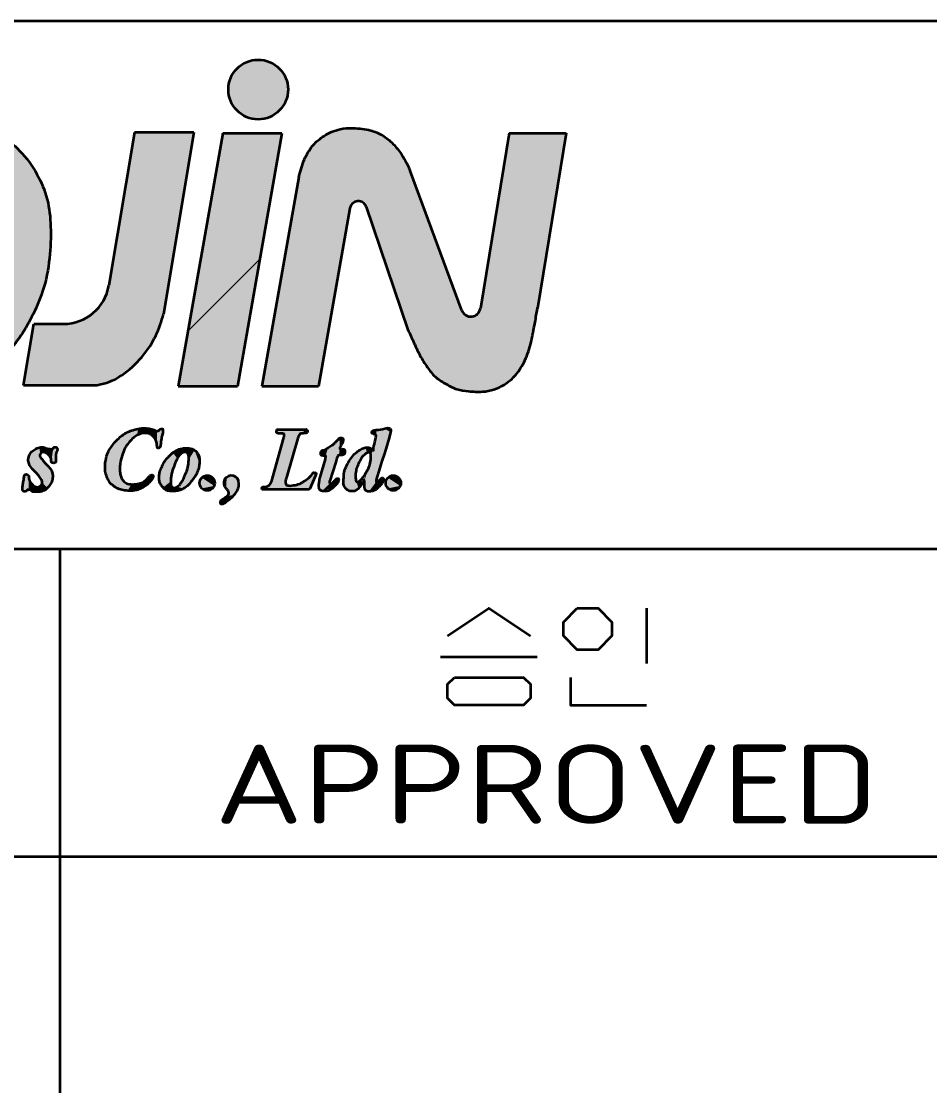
# Model space of a CAD drawing. Extents: x 23 to 587, y 4 to 413.
# Drawn here: x 484.87 to 505.55, y 26.02 to 50.24 of the extents above; entities that cross this region are included whole.
import ezdxf
from ezdxf.enums import TextEntityAlignment as Align

# ---------------------------------------------------------------- set-up
doc = ezdxf.new("R2010")
doc.units = 0
doc.linetypes.add('DASHED', pattern=[15, 12, -3])
doc.layers.get('0').update_dxf_attribs({"lineweight": 13})
doc.layers.add('5', color=7, linetype='Continuous', lineweight=13)
doc.layers.add('6', color=7, linetype='Continuous', lineweight=13)
doc.styles.get("Standard").update_dxf_attribs({"font": 'isocp.shx'})

# ---------------------------------------------------------------- blocks, each defined once
blk = doc.blocks.new('BLOCK625')
at = {"layer": '5', "color": 7, "lineweight": 13}
blk.add_text('APPROVED', height=1.8, dxfattribs=at).set_placement((489.268, 31.985), (504.383, 31.985), align=Align.FIT)
blk = doc.blocks.new('BLOCK629')
at = {"color": 7, "lineweight": 5}
for points in [[(482.688, 47.681), (483.043, 46.335), (483.199, 47.817), (483.228, 46.363)], [(483.199, 47.817), (483.228, 46.363), (483.641, 47.818)], [(483.228, 46.363), (483.593, 46.342), (483.641, 47.818), (483.956, 46.144)], [(483.641, 47.818), (483.956, 46.144), (484.066, 47.751), (484.199, 45.82)], [(484.066, 47.751), (484.199, 45.82), (484.356, 47.648)], [(482.09, 47.332), (482.229, 45.74), (482.377, 47.53), (482.428, 45.977)], [(482.377, 47.53), (482.428, 45.977), (482.688, 47.681)], [(482.428, 45.977), (482.673, 46.16), (482.688, 47.681), (483.043, 46.335)], [(484.199, 45.82), (484.341, 45.344), (484.356, 47.648), (484.46, 42.602)], [(484.356, 47.648), (484.46, 42.602), (484.619, 47.487), (484.825, 43.032)], [(484.619, 47.487), (484.825, 43.032), (484.836, 47.294), (485.106, 43.504)], [(481.501, 46.747), (481.512, 42.181), (482.09, 47.332)], [(481.512, 42.181), (481.871, 44.773), (482.09, 47.332)], [(481.871, 44.773), (481.988, 45.295), (482.09, 47.332), (482.229, 45.74)], [(484.836, 47.294), (485.106, 43.504), (485.231, 46.761), (485.36, 44.098)], [(481.167, 46.28), (481.186, 42.488), (481.501, 46.747), (481.512, 42.181)], [(485.231, 46.761), (485.36, 44.098), (485.464, 46.186), (485.516, 44.847)], [(480.879, 45.683), (480.98, 42.793), (481.167, 46.28), (481.186, 42.488)], [(485.464, 46.186), (485.516, 44.847), (485.542, 45.566)], [(480.744, 45.218), (480.83, 43.133), (480.879, 45.683), (480.98, 42.793)], [(484.341, 45.344), (484.32, 44.822), (484.46, 42.602), (484.197, 44.306)], [(480.663, 44.739), (480.667, 43.833), (480.744, 45.218), (480.83, 43.133)], [(480.667, 43.833), (480.663, 44.739), (480.634, 44.286)], [(481.82, 41.976), (481.861, 44.302), (481.512, 42.181), (481.871, 44.773)], [(482.373, 41.825), (481.902, 44.07), (481.82, 41.976), (481.861, 44.302)], [(482.295, 43.434), (482.05, 43.722), (482.373, 41.825), (481.902, 44.07)], [(484.46, 42.602), (484.197, 44.306), (484.129, 42.313), (483.988, 43.915)], [(484.129, 42.313), (483.988, 43.915), (483.761, 42.072), (483.695, 43.571)], [(482.295, 43.434), (482.373, 41.825), (482.551, 43.277), (482.643, 41.807)], [(483.761, 42.072), (483.695, 43.571), (483.43, 41.914), (483.391, 43.327)], [(482.551, 43.277), (482.643, 41.807), (482.841, 43.202), (483.064, 41.823)], [(482.841, 43.202), (483.064, 41.823), (483.217, 43.246), (483.43, 41.914)], [(483.43, 41.914), (483.391, 43.327), (483.217, 43.246)]]:
    blk.add_solid(points, dxfattribs=at)
blk = doc.blocks.new('BLOCK630')
at = {"color": 7, "lineweight": 5}
blk.add_solid([(490.807, 47.689), (489.462, 47.689), (489.791, 41.94), (488.446, 41.94)], dxfattribs=at)
blk = doc.blocks.new('BLOCK631')
at = {"color": 7, "lineweight": 5}
blk.add_solid([(490.807, 47.689), (489.462, 47.689), (489.791, 41.94), (488.446, 41.94)], dxfattribs=at)
blk = doc.blocks.new('BLOCK632')
at = {"color": 7, "lineweight": 13, "ltscale": 0.057759}
blk.add_line((488.667, 43.19), (490.3, 44.823), dxfattribs=at)
at = {"color": 7, "linetype": 'DASHED', "lineweight": 13, "ltscale": 0.057759}
blk.add_line((488.667, 43.19), (490.3, 44.823), dxfattribs=at)
blk = doc.blocks.new('BLOCK633')
at = {"color": 7, "lineweight": 5}
for points in [[(491.636, 41.94), (491.7, 47.586), (492.351, 45.988), (491.936, 47.719)], [(492.423, 47.806), (492.36, 46.019), (491.936, 47.719), (492.351, 45.988)], [(492.423, 47.806), (492.39, 46.075), (492.36, 46.019), (492.373, 46.048)], [(492.423, 47.806), (492.438, 46.118), (492.39, 46.075), (492.412, 46.098)], [(492.827, 47.754), (492.466, 46.133), (492.423, 47.806), (492.438, 46.118)], [(492.827, 47.754), (492.528, 46.148), (492.466, 46.133), (492.496, 46.143)], [(492.827, 47.754), (492.591, 46.142), (492.528, 46.148), (492.56, 46.148)], [(492.827, 47.754), (492.649, 46.116), (492.591, 46.142), (492.621, 46.131)], [(492.827, 47.754), (492.696, 46.073), (492.649, 46.116), (492.675, 46.096)], [(492.827, 47.754), (492.726, 46.016), (492.696, 46.073), (492.713, 46.046)], [(493.672, 43.222), (492.726, 46.016), (493.091, 47.644), (492.827, 47.754)], [(491.318, 47.097), (491.501, 47.402), (491.636, 41.94), (491.7, 47.586)], [(493.672, 43.222), (493.091, 47.644), (493.638, 47.022), (493.332, 47.452)], [(495.313, 43.667), (495.322, 43.702), (495.376, 41.813), (495.977, 47.689)], [(495.376, 41.813), (495.977, 47.689), (495.627, 41.862), (495.861, 41.968)], [(496.097, 42.163), (495.861, 41.968), (497.276, 47.689), (495.977, 47.689)], [(496.097, 42.163), (497.276, 47.689), (496.308, 42.471)], [(496.462, 42.881), (496.308, 42.471), (496.625, 43.726), (497.276, 47.689)], [(491.636, 41.94), (490.35, 41.94), (491.318, 47.097), (491.192, 46.702)], [(493.672, 43.222), (493.638, 47.022), (493.968, 42.598), (493.725, 46.837)], [(494.902, 43.662), (493.968, 42.598), (493.725, 46.837)], [(494.902, 43.662), (494.324, 42.129), (493.968, 42.598), (494.14, 42.332)], [(494.902, 43.662), (494.79, 41.869), (494.324, 42.129), (494.554, 41.98)], [(495.047, 41.823), (494.79, 41.869), (494.917, 43.629), (494.902, 43.662)], [(495.047, 41.823), (494.917, 43.629), (494.962, 43.574), (494.937, 43.6)], [(495.376, 41.813), (495.227, 43.556), (495.279, 43.605), (495.255, 43.578)], [(495.376, 41.813), (495.279, 43.605), (495.313, 43.667), (495.299, 43.635)], [(496.462, 42.881), (496.625, 43.726), (496.608, 43.626)], [(495.047, 41.823), (494.962, 43.574), (495.022, 43.536), (494.99, 43.553)], [(495.047, 41.823), (495.022, 43.536), (495.056, 43.525)], [(495.376, 41.813), (495.047, 41.823), (495.092, 43.52), (495.056, 43.525)], [(495.376, 41.813), (495.092, 43.52), (495.163, 43.527), (495.127, 43.52)], [(495.376, 41.813), (495.163, 43.527), (495.227, 43.556), (495.196, 43.539)]]:
    blk.add_solid(points, dxfattribs=at)
blk = doc.blocks.new('BLOCK634')
at = {"color": 7, "lineweight": 5}
for points in [[(490.892, 48.425), (489.586, 48.685), (489.784, 49.165), (489.637, 48.945)], [(490.892, 48.425), (489.784, 49.165), (490.265, 49.364), (490.005, 49.312)], [(490.892, 48.425), (490.265, 49.364), (490.745, 49.165), (490.524, 49.312)], [(490.892, 48.425), (490.745, 49.165), (490.944, 48.685), (490.892, 48.945)], [(490.892, 48.425), (489.784, 48.205), (489.586, 48.685), (489.637, 48.425)], [(490.892, 48.425), (490.265, 48.006), (489.784, 48.205), (490.005, 48.058)], [(490.892, 48.425), (490.745, 48.205), (490.265, 48.006), (490.524, 48.058)]]:
    blk.add_solid(points, dxfattribs=at)
blk = doc.blocks.new('BLOCK652')
at = {"color": 7, "lineweight": 5}
for points in [[(485.066, 40.388), (485.127, 40.05), (485.181, 40.499), (485.271, 39.897)], [(485.181, 40.499), (485.271, 39.897), (485.29, 40.544)], [(485.3, 40.391), (485.29, 40.544), (485.293, 40.365), (485.271, 39.897)], [(485.316, 40.414), (485.394, 40.544), (485.3, 40.391), (485.29, 40.544)], [(485.316, 40.414), (485.36, 40.436), (485.394, 40.544), (485.416, 40.43)], [(485.394, 40.544), (485.416, 40.43), (485.458, 40.519), (485.478, 40.392)], [(485.458, 40.519), (485.478, 40.392), (485.525, 40.509), (485.529, 40.333)], [(485.602, 40.528), (485.525, 40.509), (485.551, 40.291), (485.529, 40.333)], [(485.602, 40.528), (485.551, 40.291), (485.557, 40.228), (485.556, 40.269)], [(485.602, 40.528), (485.557, 40.228), (485.585, 40.191), (485.563, 40.21)], [(485.602, 40.528), (485.585, 40.191), (485.624, 40.191), (485.597, 40.188)], [(485.602, 40.528), (485.624, 40.191), (485.621, 40.547)], [(485.638, 40.551), (485.621, 40.547), (485.643, 40.197), (485.624, 40.191)], [(485.638, 40.551), (485.643, 40.197), (485.674, 40.54)], [(485.643, 40.197), (485.664, 40.401), (485.674, 40.54), (485.676, 40.443)], [(485.674, 40.54), (485.676, 40.443), (485.691, 40.519), (485.692, 40.476)], [(485.691, 40.519), (485.692, 40.476), (485.696, 40.494)], [(485.033, 40.27), (485.049, 40.173), (485.066, 40.388), (485.127, 40.05)], [(485.293, 40.365), (485.271, 39.897), (485.332, 39.808)], [(485.332, 39.808), (485.3, 40.336), (485.293, 40.365)], [(485.332, 39.808), (485.348, 39.752), (485.3, 40.336), (485.338, 40.283)], [(485.518, 40.082), (485.338, 40.283), (485.465, 39.62), (485.348, 39.752)], [(485.664, 40.401), (485.643, 40.197), (485.651, 40.202)], [(485.661, 40.313), (485.664, 40.401), (485.659, 40.212), (485.651, 40.202)], [(485.661, 40.313), (485.659, 40.212), (485.663, 40.236), (485.661, 40.225)], [(485.518, 40.082), (485.465, 39.62), (485.588, 39.906), (485.576, 39.795)], [(484.902, 39.649), (484.901, 39.592), (484.936, 39.866), (484.91, 39.566)], [(484.91, 39.566), (484.925, 39.547), (484.936, 39.866), (484.952, 39.537)], [(484.936, 39.866), (484.952, 39.537), (484.943, 39.905), (484.952, 39.921)], [(484.987, 39.546), (484.973, 39.932), (484.952, 39.537), (484.952, 39.921)], [(484.987, 39.546), (485, 39.555), (484.973, 39.932), (484.997, 39.932)], [(485.018, 39.923), (484.997, 39.932), (485.007, 39.572), (485, 39.555)], [(485.018, 39.923), (485.007, 39.572), (485.011, 39.578), (485.009, 39.576)], [(485.011, 39.578), (485.016, 39.58), (485.018, 39.923), (485.023, 39.58)], [(485.018, 39.923), (485.023, 39.58), (485.034, 39.906), (485.04, 39.578)], [(485.034, 39.906), (485.04, 39.578), (485.044, 39.876)], [(485.051, 39.812), (485.044, 39.876), (485.075, 39.577), (485.04, 39.578)], [(485.051, 39.812), (485.075, 39.577), (485.064, 39.776)], [(485.112, 39.715), (485.064, 39.776), (485.102, 39.561), (485.075, 39.577)], [(485.112, 39.715), (485.102, 39.561), (485.186, 39.655), (485.275, 39.535)], [(485.348, 39.752), (485.327, 39.683), (485.465, 39.62), (485.291, 39.654)], [(485.275, 39.535), (485.239, 39.643), (485.186, 39.655)], [(485.465, 39.62), (485.291, 39.654), (485.275, 39.535), (485.239, 39.643)]]:
    blk.add_solid(points, dxfattribs=at)
blk = doc.blocks.new('BLOCK653')
at = {"color": 7, "lineweight": 5}
for points in [[(487.33, 40.661), (487.184, 40.405), (487.533, 40.968), (487.181, 40.826)], [(487.33, 40.661), (487.533, 40.968), (487.509, 40.819)], [(487.509, 40.819), (487.533, 40.968), (487.693, 40.87), (487.729, 40.98)], [(487.693, 40.87), (487.729, 40.98), (487.863, 40.807), (487.918, 40.931)], [(487.863, 40.807), (487.918, 40.931), (487.957, 40.639), (487.964, 40.917)], [(487.957, 40.639), (487.964, 40.917), (487.966, 40.558), (487.987, 40.92)], [(487.966, 40.558), (487.987, 40.92), (487.971, 40.542)], [(487.987, 40.92), (487.986, 40.529), (487.971, 40.542)], [(488.022, 40.944), (487.998, 40.527), (487.987, 40.92), (487.986, 40.529)], [(488.022, 40.54), (488.011, 40.532), (488.022, 40.944), (487.998, 40.527)], [(488.049, 40.963), (488.039, 40.582), (488.022, 40.54), (488.03, 40.553)], [(488.049, 40.963), (488.022, 40.54), (488.022, 40.944)], [(488.049, 40.963), (488.077, 40.969), (488.039, 40.582), (488.087, 40.845)], [(488.077, 40.969), (488.086, 40.967), (488.087, 40.845), (488.092, 40.962)], [(488.087, 40.845), (488.092, 40.962), (488.098, 40.917), (488.096, 40.953)], [(487.044, 39.62), (486.829, 39.851), (487.181, 40.826), (486.899, 40.524)], [(487.044, 39.62), (487.181, 40.826), (487.126, 39.934), (487.116, 40.095)], [(487.116, 40.095), (487.181, 40.826), (487.184, 40.405)], [(486.829, 39.851), (486.781, 40.051), (486.899, 40.524), (486.797, 40.257)], [(487.044, 39.62), (487.126, 39.934), (487.295, 39.56)], [(487.126, 39.934), (487.193, 39.791), (487.295, 39.56), (487.38, 39.705)], [(487.295, 39.56), (487.38, 39.705), (487.54, 39.584), (487.559, 39.723)], [(487.54, 39.584), (487.559, 39.723), (487.75, 39.712), (487.755, 39.85)], [(487.868, 39.859), (487.75, 39.712), (487.803, 39.904), (487.755, 39.85)], [(487.868, 39.859), (487.803, 39.904), (487.847, 39.92), (487.831, 39.919)], [(487.847, 39.92), (487.867, 39.914), (487.868, 39.859), (487.876, 39.903)], [(487.868, 39.859), (487.876, 39.903), (487.876, 39.883), (487.878, 39.893)]]:
    blk.add_solid(points, dxfattribs=at)
blk = doc.blocks.new('BLOCK654')
at = {"color": 7, "lineweight": 5}
for points in [[(488.325, 40.422), (488.429, 40.288), (488.568, 40.525), (488.58, 40.446)], [(488.668, 40.526), (488.568, 40.525), (488.623, 40.441), (488.58, 40.446)], [(488.668, 40.526), (488.623, 40.441), (488.666, 40.392), (488.655, 40.417)], [(488.668, 40.526), (488.666, 40.392), (488.817, 40.482), (488.677, 40.253)], [(488.928, 40.182), (488.817, 40.482), (488.81, 39.859), (488.677, 40.253)], [(488.918, 40.333), (488.884, 40.416), (488.928, 40.182), (488.817, 40.482)], [(488.07, 40.095), (488.099, 39.631), (488.325, 40.422)], [(488.099, 39.631), (488.283, 39.775), (488.325, 40.422), (488.429, 40.288)], [(488.81, 39.859), (488.677, 40.253), (488.609, 39.951)], [(488.07, 40.095), (488.01, 39.89), (488.099, 39.631), (488.018, 39.781)], [(488.568, 39.607), (488.81, 39.859), (488.425, 39.649), (488.609, 39.951)], [(488.301, 39.545), (488.284, 39.709), (488.099, 39.631), (488.283, 39.775)], [(488.315, 39.635), (488.294, 39.664), (488.301, 39.545), (488.284, 39.709)], [(488.315, 39.635), (488.301, 39.545), (488.347, 39.621)], [(488.568, 39.607), (488.347, 39.621), (488.301, 39.545)], [(488.568, 39.607), (488.425, 39.649), (488.347, 39.621), (488.382, 39.625)]]:
    blk.add_solid(points, dxfattribs=at)
blk = doc.blocks.new('BLOCK655')
at = {"color": 7, "lineweight": 5}
for points in [[(489.264, 39.668), (488.933, 39.734), (488.983, 39.856), (488.946, 39.8)], [(489.264, 39.668), (488.983, 39.612), (488.933, 39.734), (488.946, 39.668)], [(489.264, 39.668), (488.983, 39.856), (489.105, 39.906), (489.039, 39.893)], [(489.264, 39.668), (489.105, 39.906), (489.226, 39.856), (489.171, 39.893)], [(489.264, 39.668), (489.226, 39.856), (489.277, 39.734), (489.264, 39.8)], [(489.264, 39.668), (489.105, 39.562), (488.983, 39.612), (489.039, 39.575)], [(489.264, 39.668), (489.226, 39.612), (489.105, 39.562), (489.171, 39.575)]]:
    blk.add_solid(points, dxfattribs=at)
blk = doc.blocks.new('BLOCK656')
at = {"color": 7, "lineweight": 5}
for points in [[(489.48, 39.722), (489.483, 39.765), (489.489, 39.679), (489.496, 39.806)], [(489.489, 39.679), (489.496, 39.806), (489.507, 39.641), (489.518, 39.842)], [(489.507, 39.641), (489.518, 39.842), (489.535, 39.608), (489.549, 39.872)], [(489.535, 39.608), (489.549, 39.872), (489.575, 39.562), (489.587, 39.893)], [(489.72, 39.464), (489.565, 39.441), (489.629, 39.904), (489.587, 39.51)], [(489.575, 39.562), (489.587, 39.893), (489.587, 39.51), (489.629, 39.904)], [(489.72, 39.464), (489.629, 39.904), (489.714, 39.895), (489.672, 39.905)], [(489.72, 39.464), (489.714, 39.895), (489.752, 39.874)], [(489.815, 39.63), (489.72, 39.464), (489.783, 39.845), (489.752, 39.874)], [(489.815, 39.63), (489.783, 39.845), (489.821, 39.768), (489.807, 39.809)], [(489.815, 39.63), (489.821, 39.768), (489.824, 39.725)], [(489.398, 39.295), (489.404, 39.321), (489.408, 39.272), (489.413, 39.331)], [(489.408, 39.272), (489.413, 39.331), (489.431, 39.258), (489.434, 39.347)], [(489.431, 39.258), (489.434, 39.347), (489.458, 39.26)], [(489.505, 39.394), (489.494, 39.276), (489.434, 39.347), (489.458, 39.26)], [(489.505, 39.394), (489.548, 39.423), (489.494, 39.276), (489.547, 39.313)], [(489.72, 39.464), (489.547, 39.313), (489.565, 39.441), (489.548, 39.423)]]:
    blk.add_solid(points, dxfattribs=at)
blk = doc.blocks.new('BLOCK657')
at = {"color": 7, "lineweight": 5}
for points in [[(490.675, 40.905), (490.678, 40.893), (490.682, 40.93), (490.688, 40.881)], [(490.682, 40.93), (490.688, 40.881), (490.703, 40.949), (490.698, 40.876)], [(490.721, 40.87), (490.703, 40.949), (490.698, 40.876)], [(490.721, 40.87), (490.705, 40.95), (490.704, 40.95), (490.705, 40.95)], [(490.721, 40.87), (490.707, 40.951), (490.706, 40.951), (490.707, 40.951)], [(491.366, 40.951), (490.708, 40.951), (490.798, 40.868), (490.721, 40.87)], [(491.366, 40.951), (490.798, 40.868), (490.832, 40.867), (490.821, 40.869)], [(491.366, 40.951), (490.832, 40.867), (490.849, 40.849), (490.842, 40.861)], [(491.366, 40.951), (490.849, 40.849), (491.212, 40.847), (490.851, 40.831)], [(491.366, 40.951), (491.212, 40.847), (491.265, 40.863), (491.236, 40.861)], [(491.366, 40.951), (491.265, 40.863), (491.361, 40.873), (491.318, 40.866)], [(491.378, 40.885), (491.366, 40.951), (491.361, 40.873)], [(491.378, 40.885), (491.367, 40.951), (491.366, 40.951), (491.367, 40.951)], [(491.378, 40.885), (491.369, 40.951), (491.367, 40.951), (491.368, 40.951)], [(491.378, 40.885), (491.371, 40.95), (491.37, 40.951), (491.37, 40.95)], [(491.378, 40.885), (491.372, 40.95), (491.371, 40.95), (491.372, 40.95)], [(491.378, 40.885), (491.373, 40.949), (491.372, 40.95), (491.373, 40.949)], [(491.378, 40.885), (491.374, 40.948), (491.373, 40.949), (491.374, 40.949)], [(491.378, 40.885), (491.375, 40.948), (491.374, 40.948), (491.375, 40.948)], [(491.378, 40.885), (491.389, 40.909), (491.375, 40.948), (491.381, 40.94)], [(490.564, 39.76), (490.891, 39.741), (490.845, 40.769)], [(490.851, 40.831), (490.845, 40.769), (490.907, 39.858), (490.891, 39.741)], [(490.851, 40.831), (491.195, 40.819), (491.212, 40.847)], [(490.851, 40.831), (490.907, 39.858), (491.195, 40.819), (491.17, 40.754)], [(491.582, 39.926), (491.534, 39.97), (491.495, 39.943), (491.506, 39.956)], [(491.582, 39.926), (491.58, 39.963), (491.534, 39.97), (491.564, 39.969)], [(491.582, 39.926), (491.586, 39.936), (491.58, 39.963), (491.588, 39.952)], [(491.423, 39.595), (490.937, 39.679), (490.433, 39.649), (490.545, 39.725)], [(490.564, 39.76), (490.545, 39.725), (490.914, 39.685), (490.937, 39.679)], [(490.564, 39.76), (490.914, 39.685), (490.891, 39.741), (490.896, 39.704)], [(491.423, 39.595), (491.417, 39.853), (490.937, 39.679), (491.069, 39.683)], [(491.479, 39.913), (491.417, 39.853), (491.425, 39.595), (491.423, 39.595)], [(491.479, 39.913), (491.425, 39.595), (491.429, 39.595), (491.427, 39.595)], [(491.479, 39.913), (491.429, 39.595), (491.432, 39.596), (491.43, 39.596)], [(491.479, 39.913), (491.432, 39.596), (491.435, 39.598), (491.434, 39.597)], [(491.479, 39.913), (491.435, 39.598), (491.438, 39.6), (491.437, 39.599)], [(491.479, 39.913), (491.438, 39.6), (491.441, 39.602), (491.44, 39.601)], [(491.479, 39.913), (491.441, 39.602), (491.443, 39.605), (491.442, 39.603)], [(491.479, 39.913), (491.443, 39.605), (491.445, 39.608), (491.444, 39.606)], [(491.479, 39.913), (491.445, 39.608), (491.446, 39.609)], [(491.582, 39.926), (491.495, 39.943), (491.446, 39.609), (491.479, 39.913)], [(490.359, 39.638), (490.348, 39.625), (490.348, 39.6), (490.348, 39.601)], [(490.359, 39.638), (490.35, 39.598), (490.352, 39.597), (490.351, 39.597)], [(490.359, 39.638), (490.352, 39.597), (490.353, 39.596), (490.352, 39.596)], [(490.359, 39.638), (490.353, 39.596), (490.355, 39.595), (490.354, 39.595)], [(490.359, 39.638), (490.355, 39.595), (490.356, 39.595), (490.355, 39.595)], [(490.359, 39.638), (490.356, 39.595), (490.358, 39.595), (490.357, 39.595)], [(490.359, 39.638), (490.358, 39.595), (490.359, 39.595)], [(491.423, 39.595), (490.433, 39.649), (490.359, 39.638), (490.375, 39.644)], [(491.423, 39.595), (490.359, 39.638), (490.359, 39.595)]]:
    blk.add_solid(points, dxfattribs=at)
blk = doc.blocks.new('BLOCK658')
at = {"color": 7, "lineweight": 5}
for points in [[(491.852, 40.531), (492.114, 40.751), (491.896, 39.762), (491.898, 39.782)], [(492.114, 40.751), (492.033, 40.21), (491.898, 39.782)], [(492.114, 40.751), (492.079, 40.355), (492.033, 40.21), (492.067, 40.33)], [(492.114, 40.751), (492.121, 40.521), (492.079, 40.355), (492.104, 40.37)], [(492.114, 40.751), (492.157, 40.761), (492.121, 40.521), (492.122, 40.527)], [(492.122, 40.527), (492.157, 40.761), (492.126, 40.54)], [(492.126, 40.54), (492.157, 40.761), (492.165, 40.618), (492.175, 40.761)], [(492.165, 40.618), (492.175, 40.761), (492.186, 40.652), (492.189, 40.753)], [(492.186, 40.652), (492.189, 40.753), (492.196, 40.708), (492.197, 40.738)], [(492.196, 40.708), (492.197, 40.738), (492.197, 40.728)], [(491.7, 40.454), (491.687, 40.381), (491.682, 40.422), (491.683, 40.398)], [(491.7, 40.454), (491.723, 40.364), (491.687, 40.381), (491.7, 40.369)], [(491.7, 40.454), (491.723, 40.467), (491.723, 40.364), (491.773, 40.481)], [(491.723, 40.364), (491.773, 40.481), (491.768, 40.361), (491.785, 40.361)], [(491.852, 40.531), (491.792, 40.36), (491.773, 40.481), (491.785, 40.361)], [(491.852, 40.531), (491.8, 40.354), (491.792, 40.36), (491.797, 40.358)], [(491.852, 40.531), (491.896, 39.762), (491.8, 40.354), (491.801, 40.349)], [(492.145, 40.367), (492.104, 40.37), (492.123, 40.516), (492.121, 40.521)], [(492.145, 40.367), (492.123, 40.516), (492.129, 40.512), (492.124, 40.515)], [(492.129, 40.512), (492.142, 40.511), (492.145, 40.367), (492.174, 40.508)], [(492.145, 40.367), (492.174, 40.508), (492.186, 40.368), (492.209, 40.504)], [(492.186, 40.368), (492.209, 40.504), (492.204, 40.374), (492.229, 40.398)], [(492.209, 40.504), (492.225, 40.497), (492.229, 40.398), (492.235, 40.484)], [(492.229, 40.398), (492.235, 40.484), (492.237, 40.419), (492.238, 40.467)], [(491.642, 39.616), (491.653, 39.811), (491.668, 39.58), (491.789, 40.28)], [(491.668, 39.58), (491.789, 40.28), (491.687, 39.569), (491.73, 39.558)], [(491.9, 39.735), (491.73, 39.558), (491.796, 40.328), (491.789, 40.28)], [(491.9, 39.735), (491.796, 40.328), (491.896, 39.762), (491.801, 40.349)], [(491.636, 39.644), (491.641, 39.702), (491.642, 39.616), (491.653, 39.811)], [(491.957, 39.617), (491.73, 39.558), (491.916, 39.72), (491.9, 39.735)], [(491.957, 39.617), (491.916, 39.72), (491.95, 39.728), (491.94, 39.722)], [(491.957, 39.617), (491.95, 39.728), (492.07, 39.726), (491.966, 39.745)], [(491.966, 39.745), (492.018, 39.806), (492.07, 39.726), (492.074, 39.832)], [(492.07, 39.726), (492.074, 39.832), (492.103, 39.795), (492.096, 39.829)], [(492.103, 39.795), (492.096, 39.829), (492.106, 39.815)]]:
    blk.add_solid(points, dxfattribs=at)
blk = doc.blocks.new('BLOCK659')
at = {"color": 7, "lineweight": 5}
for points in [[(492.863, 40.915), (492.864, 40.858), (492.89, 40.932), (492.881, 40.849)], [(492.89, 40.932), (492.881, 40.849), (492.92, 40.839)], [(492.954, 40.942), (492.89, 40.932), (492.936, 40.832), (492.92, 40.839)], [(492.954, 40.942), (492.936, 40.832), (492.949, 40.802), (492.949, 40.813)], [(492.951, 39.763), (492.954, 40.942), (492.946, 40.776), (492.949, 40.802)], [(492.951, 39.763), (492.952, 39.796), (492.954, 40.942), (492.973, 39.883)], [(492.954, 40.942), (492.973, 39.883), (493.147, 40.974), (493.131, 40.382)], [(493.277, 40.889), (493.147, 40.974), (493.131, 40.382)], [(493.277, 40.889), (493.235, 40.988), (493.147, 40.974), (493.207, 40.987)], [(493.277, 40.889), (493.268, 40.972), (493.235, 40.988), (493.259, 40.98)], [(493.277, 40.889), (493.279, 40.897), (493.268, 40.972), (493.282, 40.941)], [(492.851, 40.897), (492.851, 40.876), (492.863, 40.915), (492.864, 40.858)], [(492.951, 39.763), (492.946, 40.776), (492.89, 40.492), (492.9, 40.577)], [(492.319, 40.204), (492.309, 39.57), (492.508, 40.439), (492.429, 39.549)], [(492.429, 39.549), (492.487, 39.894), (492.508, 40.439), (492.532, 40.124)], [(492.508, 40.439), (492.532, 40.124), (492.71, 40.539), (492.741, 40.423)], [(492.88, 40.488), (492.71, 40.539), (492.771, 40.435), (492.76, 40.433)], [(492.71, 40.539), (492.741, 40.423), (492.76, 40.433)], [(492.88, 40.488), (492.771, 40.435), (492.815, 40.413), (492.792, 40.433)], [(492.88, 40.488), (492.815, 40.413), (492.825, 40.35), (492.823, 40.393)], [(492.88, 40.488), (492.825, 40.35), (492.886, 40.477), (492.951, 39.763)], [(492.951, 39.763), (492.887, 40.476), (492.886, 40.477)], [(492.951, 39.763), (492.889, 40.477), (492.887, 40.476), (492.889, 40.476)], [(492.951, 39.763), (492.89, 40.492), (492.889, 40.477), (492.89, 40.478)], [(492.319, 40.204), (492.211, 39.853), (492.309, 39.57), (492.25, 39.619)], [(492.766, 40.061), (492.787, 39.542), (492.825, 40.35), (492.951, 39.763)], [(492.766, 40.061), (492.607, 39.813), (492.659, 39.778), (492.629, 39.717)], [(492.766, 40.061), (492.659, 39.778), (492.672, 39.795), (492.668, 39.79)], [(492.766, 40.061), (492.672, 39.795), (492.676, 39.797), (492.674, 39.796)], [(492.766, 40.061), (492.676, 39.797), (492.678, 39.795), (492.677, 39.796)], [(492.766, 40.061), (492.678, 39.795), (492.683, 39.781), (492.679, 39.793)], [(492.766, 40.061), (492.683, 39.781), (492.704, 39.582), (492.685, 39.641)], [(492.704, 39.582), (492.746, 39.547), (492.766, 40.061), (492.787, 39.542)], [(492.25, 39.619), (492.211, 39.853), (492.21, 39.71)], [(492.545, 39.612), (492.498, 39.796), (492.429, 39.549), (492.487, 39.894)], [(492.509, 39.766), (492.504, 39.775), (492.545, 39.612), (492.498, 39.796)], [(492.509, 39.766), (492.545, 39.612), (492.515, 39.76)], [(492.545, 39.612), (492.528, 39.756), (492.515, 39.76)], [(492.629, 39.717), (492.549, 39.763), (492.545, 39.612), (492.528, 39.756)], [(492.607, 39.813), (492.572, 39.776), (492.629, 39.717), (492.549, 39.763)], [(492.989, 39.623), (492.957, 39.748), (492.787, 39.542), (492.951, 39.763)], [(492.989, 39.623), (492.967, 39.739), (492.957, 39.748), (492.964, 39.741)], [(492.989, 39.623), (492.98, 39.741), (492.967, 39.739), (492.975, 39.738)], [(492.989, 39.623), (492.988, 39.75), (492.98, 39.741)], [(493.056, 39.694), (493.004, 39.772), (492.989, 39.623), (492.988, 39.75)], [(493.067, 39.842), (493.046, 39.82), (493.056, 39.694), (493.004, 39.772)], [(493.11, 39.765), (493.067, 39.842), (493.056, 39.694)], [(493.11, 39.765), (493.1, 39.85), (493.067, 39.842), (493.08, 39.849)], [(493.11, 39.765), (493.121, 39.816), (493.1, 39.85), (493.116, 39.838)]]:
    blk.add_solid(points, dxfattribs=at)
blk = doc.blocks.new('BLOCK660')
at = {"color": 7, "lineweight": 5}
for points in [[(493.499, 39.668), (493.168, 39.734), (493.218, 39.856), (493.181, 39.8)], [(493.499, 39.668), (493.218, 39.612), (493.168, 39.734), (493.181, 39.668)], [(493.499, 39.668), (493.218, 39.856), (493.34, 39.906), (493.274, 39.893)], [(493.499, 39.668), (493.34, 39.906), (493.461, 39.856), (493.406, 39.893)], [(493.499, 39.668), (493.461, 39.856), (493.512, 39.734), (493.499, 39.8)], [(493.499, 39.668), (493.34, 39.562), (493.218, 39.612), (493.274, 39.575)], [(493.499, 39.668), (493.461, 39.612), (493.34, 39.562), (493.406, 39.575)]]:
    blk.add_solid(points, dxfattribs=at)
blk = doc.blocks.new('BLOCK662')
at = {"color": 7, "lineweight": 5}
for points in [[(487.152, 42.181), (487.448, 47.707), (486.847, 44.137), (486.866, 44.226)], [(487.152, 42.181), (487.401, 42.379), (487.448, 47.707), (487.797, 42.843)], [(487.448, 47.707), (487.797, 42.843), (488.799, 47.707), (488.037, 43.332)], [(488.799, 47.707), (488.037, 43.332), (488.109, 43.578)], [(487.152, 42.181), (486.847, 44.137), (486.786, 43.964), (486.82, 44.049)], [(487.152, 42.181), (486.786, 43.964), (486.695, 43.805), (486.744, 43.883)], [(486.567, 41.958), (486.511, 43.602), (486.362, 43.497), (486.439, 43.546)], [(486.579, 43.665), (486.511, 43.602), (486.571, 41.958), (486.567, 41.958)], [(486.579, 43.665), (486.571, 41.958), (486.578, 41.958), (486.574, 41.958)], [(486.579, 43.665), (486.578, 41.958), (486.582, 41.958)], [(486.64, 43.732), (486.579, 43.665), (486.585, 41.958), (486.582, 41.958)], [(486.64, 43.732), (486.585, 41.958), (486.592, 41.959), (486.589, 41.959)], [(486.64, 43.732), (486.592, 41.959), (486.599, 41.96), (486.596, 41.96)], [(486.64, 43.732), (486.599, 41.96), (486.606, 41.961), (486.603, 41.96)], [(486.64, 43.732), (486.606, 41.961), (486.613, 41.962), (486.61, 41.962)], [(486.64, 43.732), (486.613, 41.962), (486.62, 41.964), (486.617, 41.963)], [(486.64, 43.732), (486.62, 41.964), (486.624, 41.965)], [(487.152, 42.181), (486.695, 43.805), (486.624, 41.965), (486.64, 43.732)], [(486.567, 41.958), (485.838, 43.355), (484.923, 41.958), (485.159, 43.355)], [(486.567, 41.958), (486.02, 43.372), (485.838, 43.355), (485.929, 43.359)], [(486.567, 41.958), (486.197, 43.419), (486.02, 43.372), (486.109, 43.391)], [(486.567, 41.958), (486.362, 43.497), (486.197, 43.419), (486.281, 43.454)]]:
    blk.add_solid(points, dxfattribs=at)
blk = doc.blocks.new('BLOCK663')
at = {"color": 7, "lineweight": 5}
for points in [[(487.152, 42.181), (486.847, 44.137), (487.448, 47.707), (486.866, 44.226)], [(487.448, 47.707), (487.401, 42.379), (487.152, 42.181)], [(488.799, 47.707), (487.797, 42.843), (487.448, 47.707), (487.401, 42.379)], [(488.109, 43.578), (488.037, 43.332), (488.799, 47.707), (487.797, 42.843)], [(487.152, 42.181), (486.786, 43.964), (486.847, 44.137), (486.82, 44.049)], [(487.152, 42.181), (486.695, 43.805), (486.786, 43.964), (486.744, 43.883)], [(486.567, 41.958), (486.362, 43.497), (486.511, 43.602), (486.439, 43.546)], [(486.579, 43.665), (486.567, 41.958), (486.511, 43.602)], [(486.579, 43.665), (486.574, 41.958), (486.567, 41.958), (486.571, 41.958)], [(486.579, 43.665), (486.582, 41.958), (486.574, 41.958), (486.578, 41.958)], [(486.64, 43.732), (486.582, 41.958), (486.579, 43.665)], [(486.64, 43.732), (486.589, 41.959), (486.582, 41.958), (486.585, 41.958)], [(486.64, 43.732), (486.596, 41.96), (486.589, 41.959), (486.592, 41.959)], [(486.64, 43.732), (486.603, 41.96), (486.596, 41.96), (486.599, 41.96)], [(486.64, 43.732), (486.61, 41.962), (486.603, 41.96), (486.606, 41.961)], [(486.64, 43.732), (486.617, 41.963), (486.61, 41.962), (486.613, 41.962)], [(486.64, 43.732), (486.624, 41.965), (486.617, 41.963), (486.62, 41.964)], [(487.152, 42.181), (486.624, 41.965), (486.695, 43.805), (486.64, 43.732)], [(486.567, 41.958), (484.923, 41.958), (485.838, 43.355), (485.159, 43.355)], [(486.567, 41.958), (485.838, 43.355), (486.02, 43.372), (485.929, 43.359)], [(486.567, 41.958), (486.02, 43.372), (486.197, 43.419), (486.109, 43.391)], [(486.567, 41.958), (486.197, 43.419), (486.362, 43.497), (486.281, 43.454)]]:
    blk.add_solid(points, dxfattribs=at)

msp = doc.modelspace()

# ---------------------------------------------------------------- linework, layer by layer
at = {"color": 7, "lineweight": 35}
for p, q in [((579.728, 50.238), (400.762, 50.238)), ((420.762, 38.238), (507.762, 38.238)), ((485.762, 10.238), (485.762, 38.238)), ((420.762, 31.238), (507.762, 31.238))]:
    msp.add_line(p, q, dxfattribs=at)
at = {"color": 7, "lineweight": 35, "ltscale": 0.031429}
msp.add_line((499.1, 36.884), (499.1, 35.627), dxfattribs=at)
at = {"color": 7, "lineweight": 35, "ltscale": 0.055}
msp.add_line((494.417, 35.784), (496.617, 35.784), dxfattribs=at)
at = {"color": 7, "lineweight": 35}
for points in [[(494.574, 36.256), (495.517, 36.884), (496.46, 36.256)], [(497.371, 35.313), (497.371, 34.684), (499.1, 34.684)]]:
    msp.add_lwpolyline(points, dxfattribs=at)
for points in [[(497.528, 36.884), (498, 36.884), (498.314, 36.57), (498.314, 36.256), (498, 35.941), (497.528, 35.941), (497.214, 36.256), (497.214, 36.57)], [(494.731, 35.313), (496.303, 35.313), (496.46, 35.156), (496.46, 34.841), (496.303, 34.684), (494.731, 34.684), (494.574, 34.841), (494.574, 35.156)]]:
    msp.add_lwpolyline(points, close=True, dxfattribs=at)
at = {"layer": '6', "color": 7, "lineweight": 35, "ltscale": 0.088219}
msp.add_line((487.448, 47.707), (486.866, 44.226), dxfattribs=at)
msp.add_line((487.448, 47.707), (486.866, 44.226), dxfattribs=at)
at = {"layer": '6', "color": 7, "lineweight": 35, "ltscale": 0.033771}
msp.add_line((488.799, 47.707), (487.448, 47.707), dxfattribs=at)
msp.add_line((488.799, 47.707), (487.448, 47.707), dxfattribs=at)
at = {"layer": '6', "color": 7, "lineweight": 35, "ltscale": 0.104651}
msp.add_line((488.799, 47.707), (488.109, 43.578), dxfattribs=at)
msp.add_line((488.799, 47.707), (488.109, 43.578), dxfattribs=at)
at = {"layer": '6', "color": 7, "lineweight": 35, "ltscale": 0.145955}
for p, q in [((489.462, 47.689), (488.446, 41.94)), ((490.807, 47.689), (489.791, 41.94))]:
    msp.add_line(p, q, dxfattribs=at)
at = {"layer": '6', "color": 7, "lineweight": 35, "ltscale": 0.033621}
for p, q in [((489.462, 47.689), (490.807, 47.689)), ((488.446, 41.94), (489.791, 41.94))]:
    msp.add_line(p, q, dxfattribs=at)
at = {"layer": '6', "color": 7, "lineweight": 35, "ltscale": 0.101021}
for p, q in [((495.977, 47.689), (495.322, 43.702)), ((497.276, 47.689), (496.621, 43.702))]:
    msp.add_line(p, q, dxfattribs=at)
at = {"layer": '6', "color": 7, "lineweight": 35, "ltscale": 0.032473}
msp.add_line((495.977, 47.689), (497.276, 47.689), dxfattribs=at)
at = {"layer": '6', "color": 7, "lineweight": 35, "ltscale": 0.084645}
msp.add_line((494.902, 43.662), (493.725, 46.837), dxfattribs=at)
at = {"layer": '6', "color": 7, "lineweight": 35, "ltscale": 0.120883}
msp.add_line((491.192, 46.702), (490.35, 41.94), dxfattribs=at)
at = {"layer": '6', "color": 7, "lineweight": 35, "ltscale": 0.073752}
msp.add_line((492.726, 46.016), (493.672, 43.222), dxfattribs=at)
at = {"layer": '6', "color": 7, "lineweight": 35, "ltscale": 0.102761}
msp.add_line((492.351, 45.988), (491.636, 41.94), dxfattribs=at)
at = {"layer": '6', "color": 7, "lineweight": 35, "ltscale": 0.035437}
msp.add_line((484.923, 41.958), (485.159, 43.355), dxfattribs=at)
msp.add_line((484.923, 41.958), (485.159, 43.355), dxfattribs=at)
at = {"layer": '6', "color": 7, "lineweight": 35, "ltscale": 0.016965}
msp.add_line((485.159, 43.355), (485.838, 43.355), dxfattribs=at)
msp.add_line((485.159, 43.355), (485.838, 43.355), dxfattribs=at)
at = {"layer": '6', "color": 7, "lineweight": 35, "ltscale": 0.041114}
msp.add_line((484.923, 41.958), (486.567, 41.958), dxfattribs=at)
msp.add_line((484.923, 41.958), (486.567, 41.958), dxfattribs=at)
at = {"layer": '6', "color": 7, "lineweight": 35, "ltscale": 0.032148}
msp.add_line((490.35, 41.94), (491.636, 41.94), dxfattribs=at)
at = {"layer": '6', "color": 7, "lineweight": 35, "ltscale": 0.016447}
msp.add_line((490.708, 40.951), (491.366, 40.951), dxfattribs=at)
at = {"layer": '6', "color": 7, "lineweight": 35, "ltscale": 0.026195}
msp.add_line((490.845, 40.769), (490.564, 39.76), dxfattribs=at)
at = {"layer": '6', "color": 7, "lineweight": 35, "ltscale": 0.023342}
msp.add_line((491.17, 40.754), (490.907, 39.858), dxfattribs=at)
at = {"layer": '6', "color": 7, "lineweight": 35, "ltscale": 0.012203}
msp.add_line((491.789, 40.28), (491.653, 39.811), dxfattribs=at)
at = {"layer": '6', "color": 7, "lineweight": 35, "ltscale": 0.011218}
msp.add_line((492.033, 40.21), (491.898, 39.782), dxfattribs=at)
at = {"layer": '6', "color": 7, "lineweight": 35, "ltscale": 0.008612}
msp.add_line((491.446, 39.609), (491.582, 39.926), dxfattribs=at)
at = {"layer": '6', "color": 7, "lineweight": 35, "ltscale": 0.026621}
msp.add_line((490.359, 39.595), (491.423, 39.595), dxfattribs=at)
at = {"layer": '6', "color": 7, "lineweight": 35}
for centre, radius in [((490.265, 48.685), 0.679), ((489.105, 39.734), 0.172), ((493.34, 39.734), 0.172)]:
    msp.add_circle(centre, radius, dxfattribs=at)
for centre, radius, start, end in [((492.542, 45.954), 0.194, 18.6899, 169.973), ((485.838, 44.398), 1.043, 270, 350.5138), ((485.838, 44.398), 1.043, 270, 350.5138), ((495.106, 43.738), 0.218, 200.3348, 350.6621), ((486.567, 42.2), 0.242, 270, 283.5014), ((486.567, 42.2), 0.242, 270, 283.5014), ((490.709, 40.941), 0.0108, 95.6957, 126.0242), ((490.709, 40.941), 0.0108, 95.6957, 126.0242), ((491.366, 40.937), 0.0142, 48.5459, 88.2847), ((491.366, 40.937), 0.0142, 48.5459, 88.2847), ((489.652, 39.734), 0.172, 357.1257, 587.226), ((490.359, 39.607), 0.0121, 209.3424, 270), ((490.359, 39.607), 0.0121, 209.3424, 270), ((491.423, 39.619), 0.0242, 270, 336.7085)]:
    msp.add_arc(centre, radius, start, end, dxfattribs=at)
for points, knots in [([(483.199, 47.817), (483.026, 47.78), (482.626, 47.694), (482.032, 47.326), (481.542, 46.824), (481.137, 46.264), (480.814, 45.598), (480.671, 44.916), (480.623, 44.291), (480.665, 43.748), (480.801, 43.119), (481.098, 42.539), (481.53, 42.15), (481.927, 41.889), (482.333, 41.825), (482.693, 41.8), (483.051, 41.807), (483.432, 41.899), (483.786, 42.078), (484.136, 42.305), (484.498, 42.623), (484.836, 43.018), (485.13, 43.528), (485.398, 44.127), (485.533, 44.831), (485.558, 45.534), (485.495, 46.192), (485.245, 46.786), (484.878, 47.292), (484.459, 47.624), (484.035, 47.771), (483.638, 47.832), (483.347, 47.822), (483.199, 47.817)], [0, 0, 0, 0, 2.183735, 5.035582, 8.461905, 10.826463, 13.559634, 17.552544, 19.368535, 21.29885, 24.261949, 27.302126, 29.148446, 31.424898, 33.043708, 34.159085, 35.894158, 37.450985, 38.961599, 40.783559, 42.589721, 44.914372, 47.182552, 49.843664, 52.998076, 55.968098, 58.542149, 61.101774, 63.838328, 66.217107, 67.56891, 69.341288, 71.163761, 71.163761, 71.163761, 71.163761]), ([(491.192, 46.702), (491.227, 46.836), (491.294, 47.085), (491.471, 47.39), (491.694, 47.595), (491.912, 47.716), (492.156, 47.802), (492.461, 47.812), (492.792, 47.78), (493.105, 47.653), (493.34, 47.46), (493.511, 47.237), (493.64, 47.029), (493.697, 46.899), (493.725, 46.837)], [0, 0, 0, 0, 1.711968, 3.177542, 4.294439, 5.411336, 6.245317, 7.468684, 9.147267, 10.325943, 11.597275, 12.860842, 13.778221, 14.62182, 14.62182, 14.62182, 14.62182]), ([(493.672, 43.222), (493.718, 43.123), (493.815, 42.914), (493.953, 42.607), (494.124, 42.344), (494.31, 42.119), (494.545, 41.984), (494.784, 41.853), (495.069, 41.819), (495.436, 41.792), (495.817, 41.912), (496.125, 42.168), (496.332, 42.484), (496.476, 42.882), (496.542, 43.276), (496.597, 43.557), (496.619, 43.693), (496.625, 43.726)], [0, 0, 0, 0, 1.353566, 2.848979, 4.1561, 5.233328, 6.417142, 7.483305, 8.568036, 9.923315, 12.02613, 13.28699, 14.827974, 16.635727, 18.483324, 19.766068, 20.184649, 20.184649, 20.184649, 20.184649]), ([(486.624, 41.965), (486.708, 41.985), (486.996, 42.057), (487.415, 42.358), (487.805, 42.81), (488.017, 43.237), (488.086, 43.495), (488.109, 43.578)], [0.118263, 0.118263, 0.118263, 0.118263, 1.185234, 3.786051, 6.29801, 8.543868, 9.602584, 9.602584, 9.602584, 9.602584]), ([(486.624, 41.965), (486.708, 41.985), (486.996, 42.057), (487.415, 42.358), (487.805, 42.81), (488.017, 43.237), (488.086, 43.495), (488.109, 43.578)], [0.118263, 0.118263, 0.118263, 0.118263, 1.185234, 3.786051, 6.29801, 8.543868, 9.602584, 9.602584, 9.602584, 9.602584]), ([(488.077, 40.969), (488.063, 40.967), (488.034, 40.963), (488.009, 40.925), (487.962, 40.912), (487.916, 40.932), (487.858, 40.954), (487.768, 40.981), (487.654, 40.984), (487.518, 40.969), (487.397, 40.936), (487.278, 40.889), (487.173, 40.824), (487.069, 40.736), (486.975, 40.633), (486.9, 40.528), (486.828, 40.409), (486.798, 40.269), (486.774, 40.114), (486.785, 39.974), (486.826, 39.854), (486.87, 39.761), (486.947, 39.685), (487.038, 39.617), (487.162, 39.569), (487.302, 39.557), (487.438, 39.557), (487.556, 39.586), (487.658, 39.637), (487.743, 39.704), (487.824, 39.779), (487.862, 39.842), (487.887, 39.907), (487.84, 39.926), (487.792, 39.902), (487.757, 39.85), (487.705, 39.796), (487.643, 39.745), (487.556, 39.721), (487.468, 39.704), (487.372, 39.704), (487.27, 39.714), (487.194, 39.785), (487.135, 39.866), (487.119, 39.974), (487.112, 40.09), (487.135, 40.239), (487.177, 40.396), (487.239, 40.553), (487.332, 40.664), (487.414, 40.756), (487.503, 40.818), (487.592, 40.864), (487.687, 40.873), (487.786, 40.864), (487.867, 40.808), (487.932, 40.734), (487.961, 40.642), (487.962, 40.578), (487.971, 40.532), (488, 40.524), (488.03, 40.542), (488.043, 40.599), (488.051, 40.669), (488.06, 40.758), (488.087, 40.835), (488.099, 40.905), (488.099, 40.945), (488.091, 40.967), (488.082, 40.968), (488.077, 40.969)], [0, 0, 0, 0, 0.173163, 0.339615, 0.525322, 0.723825, 0.943802, 1.300068, 1.878429, 2.340259, 2.985314, 3.423127, 3.917469, 4.508834, 5.104755, 5.632695, 6.10384, 6.819366, 7.383873, 8.041594, 8.52096, 8.953991, 9.305081, 9.845622, 10.35239, 10.921478, 11.571719, 12.024921, 12.418018, 12.959782, 13.382847, 13.742295, 13.941881, 14.064872, 14.258012, 14.555907, 14.841918, 15.178322, 15.53768, 15.938943, 16.282736, 16.728879, 17.158839, 17.518671, 17.945436, 18.481334, 18.958637, 19.794533, 20.496962, 21.017657, 21.584109, 22.008296, 22.361927, 22.803035, 23.170442, 23.568594, 23.990112, 24.374066, 24.710973, 24.812058, 24.911402, 25.023815, 25.209454, 25.600268, 25.906696, 26.312949, 26.612516, 26.764981, 26.820037, 26.872799, 26.872799, 26.872799, 26.872799]), ([(490.703, 40.949), (490.695, 40.944), (490.677, 40.931), (490.669, 40.883), (490.719, 40.867), (490.759, 40.87), (490.796, 40.867), (490.827, 40.871), (490.85, 40.856), (490.851, 40.828), (490.851, 40.805), (490.848, 40.784), (490.846, 40.774), (490.845, 40.769)], [0.014875, 0.014875, 0.014875, 0.014875, 0.134855, 0.288343, 0.487992, 0.648422, 0.808792, 0.946199, 1.015233, 1.125122, 1.257211, 1.321195, 1.38204, 1.38204, 1.38204, 1.38204]), ([(491.375, 40.948), (491.377, 40.945), (491.386, 40.934), (491.392, 40.911), (491.375, 40.87), (491.319, 40.866), (491.27, 40.862), (491.218, 40.863), (491.196, 40.819), (491.178, 40.786), (491.172, 40.763), (491.17, 40.754)], [0.023261, 0.023261, 0.023261, 0.023261, 0.060372, 0.191441, 0.301074, 0.56211, 0.778646, 0.954004, 1.147967, 1.318974, 1.437492, 1.437492, 1.437492, 1.437492]), ([(492.88, 40.488), (492.857, 40.507), (492.809, 40.549), (492.707, 40.543), (492.603, 40.51), (492.498, 40.436), (492.398, 40.334), (492.318, 40.204), (492.248, 40.079), (492.212, 39.958), (492.214, 39.837), (492.196, 39.723), (492.24, 39.621), (492.299, 39.572), (492.361, 39.545), (492.42, 39.547), (492.492, 39.557), (492.556, 39.624), (492.628, 39.7), (492.645, 39.759), (492.677, 39.806), (492.694, 39.728), (492.674, 39.669), (492.696, 39.588), (492.731, 39.545), (492.795, 39.539), (492.864, 39.548), (492.934, 39.576), (492.997, 39.627), (493.053, 39.691), (493.108, 39.752), (493.126, 39.808), (493.115, 39.851), (493.071, 39.853), (493.042, 39.812), (493.008, 39.785), (492.977, 39.727), (492.947, 39.757), (492.952, 39.812), (493.059, 40.184), (493.198, 40.551), (493.281, 40.909), (493.286, 40.937), (493.258, 41.005), (493.108, 40.96), (492.994, 40.943), (492.874, 40.938), (492.843, 40.887), (492.868, 40.845), (492.909, 40.845), (492.954, 40.826), (492.936, 40.716), (492.905, 40.606), (492.889, 40.528), (492.891, 40.468), (492.883, 40.482), (492.88, 40.488)], [0, 0, 0, 0, 0.349354, 0.757994, 1.187189, 1.69639, 2.3291, 2.944213, 3.572123, 4.09742, 4.480131, 5.071765, 5.483342, 5.798057, 5.992493, 6.308614, 6.51794, 6.867376, 7.419728, 7.702287, 7.807834, 7.873924, 8.451036, 8.706695, 8.85449, 9.107086, 9.438896, 9.729691, 10.024067, 10.426944, 10.795883, 11.010405, 11.144922, 11.266836, 11.449599, 11.71335, 11.917257, 11.973872, 12.174894, 12.544152, 16.879079, 16.910224, 17.092019, 17.232233, 17.733779, 18.539155, 18.927811, 19.062613, 19.192909, 19.436066, 19.541999, 19.752819, 20.594392, 20.946891, 21.015939, 21.079279, 21.079279, 21.079279, 21.079279]), ([(492.114, 40.751), (492.09, 40.731), (492.046, 40.694), (491.998, 40.631), (491.932, 40.58), (491.855, 40.536), (491.782, 40.475), (491.711, 40.47), (491.68, 40.431), (491.682, 40.402), (491.688, 40.368), (491.73, 40.364), (491.759, 40.36), (491.808, 40.364), (491.791, 40.318), (491.79, 40.295), (491.789, 40.28)], [0, 0, 0, 0, 0.392093, 0.702132, 0.975915, 1.417444, 1.803081, 2.122725, 2.233396, 2.376927, 2.481084, 2.616567, 2.804057, 2.933731, 3.053829, 3.251311, 3.251311, 3.251311, 3.251311]), ([(492.114, 40.751), (492.12, 40.755), (492.133, 40.764), (492.158, 40.759), (492.185, 40.764), (492.2, 40.736), (492.194, 40.706), (492.197, 40.662), (492.167, 40.625), (492.145, 40.58), (492.129, 40.552), (492.117, 40.511), (492.149, 40.511), (492.174, 40.507), (492.205, 40.507), (492.234, 40.494), (492.241, 40.452), (492.241, 40.406), (492.198, 40.365), (492.147, 40.365), (492.086, 40.377), (492.055, 40.3), (492.042, 40.249), (492.033, 40.21)], [0, 0, 0, 0, 0.089997, 0.186341, 0.297391, 0.397575, 0.518017, 0.674966, 0.918218, 1.077959, 1.281122, 1.384826, 1.462039, 1.593881, 1.738836, 1.840466, 1.948268, 2.233454, 2.376678, 2.620354, 2.859074, 3.022938, 3.534352, 3.534352, 3.534352, 3.534352]), ([(485.663, 40.236), (485.662, 40.261), (485.662, 40.33), (485.657, 40.422), (485.705, 40.491), (485.679, 40.551), (485.613, 40.556), (485.589, 40.498), (485.521, 40.511), (485.457, 40.513), (485.385, 40.555), (485.283, 40.549), (485.182, 40.505), (485.106, 40.448), (485.051, 40.37), (485.025, 40.278), (485.047, 40.155), (485.121, 40.044), (485.217, 39.972), (485.279, 39.885), (485.334, 39.82), (485.362, 39.721), (485.293, 39.636), (485.182, 39.643), (485.107, 39.718), (485.036, 39.8), (485.054, 39.896), (484.999, 39.94), (484.941, 39.925), (484.936, 39.855), (484.927, 39.793), (484.912, 39.721), (484.902, 39.649), (484.895, 39.578), (484.937, 39.531), (484.979, 39.54), (485.005, 39.557), (485.007, 39.585), (485.049, 39.573), (485.088, 39.584), (485.118, 39.534), (485.191, 39.539), (485.274, 39.531), (485.381, 39.546), (485.465, 39.616), (485.538, 39.696), (485.582, 39.795), (485.594, 39.9), (485.574, 40.001), (485.508, 40.103), (485.416, 40.187), (485.344, 40.278), (485.278, 40.35), (485.311, 40.417), (485.362, 40.441), (485.423, 40.433), (485.482, 40.394), (485.529, 40.337), (485.563, 40.274), (485.551, 40.216), (485.587, 40.185), (485.624, 40.189), (485.66, 40.201), (485.661, 40.224), (485.662, 40.232), (485.663, 40.236)], [0, 0, 0, 0, 0.319102, 0.860444, 1.082633, 1.293824, 1.543115, 1.694445, 1.965377, 2.245172, 2.526905, 2.953934, 3.442912, 3.877839, 4.107547, 4.61364, 5.018962, 5.616429, 6.214525, 6.485091, 6.930027, 7.283666, 7.650915, 8.084618, 8.479042, 8.949472, 9.34253, 9.532594, 9.721852, 9.955844, 10.2961, 10.533229, 10.863543, 11.208124, 11.356022, 11.571597, 11.666057, 11.728623, 11.855429, 12.060233, 12.204757, 12.470652, 12.87235, 13.280978, 13.751548, 14.181231, 14.615181, 15.07449, 15.462188, 15.867317, 16.553327, 16.98143, 17.365503, 17.587566, 17.791002, 18.021945, 18.323481, 18.644509, 18.932928, 19.178339, 19.296672, 19.454489, 19.624272, 19.681087, 19.723712, 19.723712, 19.723712, 19.723712]), ([(488.568, 40.525), (488.552, 40.521), (488.513, 40.513), (488.452, 40.499), (488.386, 40.466), (488.326, 40.423), (488.264, 40.377), (488.208, 40.313), (488.144, 40.245), (488.102, 40.166), (488.063, 40.081), (488.027, 39.994), (488.005, 39.887), (488.012, 39.788), (488.042, 39.698), (488.091, 39.636), (488.146, 39.588), (488.213, 39.553), (488.298, 39.542), (488.392, 39.551), (488.484, 39.563), (488.582, 39.613), (488.678, 39.681), (488.746, 39.778), (488.807, 39.853), (488.855, 39.922), (488.885, 39.995), (488.918, 40.081), (488.928, 40.169), (488.933, 40.257), (488.92, 40.337), (488.889, 40.421), (488.824, 40.485), (488.746, 40.518), (488.679, 40.526), (488.62, 40.529), (488.587, 40.526), (488.568, 40.525)], [0, 0, 0, 0, 0.20319, 0.490341, 0.780682, 1.102232, 1.41109, 1.726819, 2.149075, 2.558521, 2.833926, 3.302543, 3.718846, 4.167106, 4.518472, 4.880239, 5.126203, 5.415597, 5.810383, 6.162009, 6.582516, 6.95223, 7.508817, 8.018858, 8.402368, 8.702916, 9.063512, 9.374323, 9.839478, 10.142241, 10.465897, 10.839051, 11.224874, 11.556549, 11.871902, 12.056651, 12.283866, 12.283866, 12.283866, 12.283866]), ([(488.58, 40.446), (488.563, 40.439), (488.529, 40.425), (488.489, 40.386), (488.459, 40.338), (488.427, 40.288), (488.393, 40.225), (488.371, 40.156), (488.343, 40.082), (488.317, 40.007), (488.295, 39.921), (488.286, 39.843), (488.282, 39.772), (488.282, 39.715), (488.29, 39.66), (488.327, 39.618), (488.383, 39.621), (488.425, 39.649), (488.468, 39.681), (488.504, 39.735), (488.549, 39.801), (488.58, 39.879), (488.61, 39.955), (488.64, 40.023), (488.659, 40.103), (488.671, 40.18), (488.678, 40.257), (488.683, 40.327), (488.669, 40.385), (488.652, 40.427), (488.618, 40.445), (488.595, 40.446), (488.58, 40.446)], [0, 0, 0, 0, 0.229542, 0.452863, 0.673339, 0.926623, 1.195183, 1.555916, 1.813238, 2.176711, 2.539079, 2.905898, 3.145426, 3.41942, 3.609109, 3.827938, 4.040333, 4.2413, 4.452611, 4.695273, 5.034131, 5.443274, 5.719388, 6.043846, 6.373697, 6.730769, 7.003319, 7.332294, 7.581947, 7.750125, 7.86142, 8.037891, 8.037891, 8.037891, 8.037891]), ([(492.741, 40.423), (492.73, 40.416), (492.692, 40.392), (492.637, 40.335), (492.584, 40.238), (492.531, 40.132), (492.497, 40.013), (492.484, 39.898), (492.49, 39.819), (492.51, 39.749), (492.568, 39.766), (492.621, 39.829), (492.702, 39.935), (492.779, 40.075), (492.819, 40.222), (492.824, 40.33), (492.827, 40.406), (492.796, 40.434), (492.767, 40.438), (492.751, 40.429), (492.741, 40.423)], [0, 0, 0, 0, 0.166899, 0.549398, 0.961132, 1.529394, 2.009688, 2.502273, 2.90541, 3.087147, 3.216709, 3.529495, 4.116051, 4.863329, 5.490427, 5.971159, 6.233524, 6.359961, 6.448436, 6.581054, 6.581054, 6.581054, 6.581054]), ([(490.907, 39.858), (490.904, 39.849), (490.897, 39.827), (490.887, 39.788), (490.89, 39.742), (490.894, 39.688), (490.946, 39.676), (491, 39.672), (491.094, 39.685), (491.197, 39.706), (491.311, 39.772), (491.398, 39.838), (491.478, 39.899), (491.497, 39.955), (491.533, 39.974), (491.561, 39.97), (491.59, 39.962), (491.588, 39.939), (491.583, 39.929), (491.582, 39.926)], [0, 0, 0, 0, 0.118639, 0.279157, 0.492059, 0.706359, 0.846118, 1.091162, 1.39501, 2.004237, 2.375403, 3.014452, 3.370174, 3.577908, 3.708593, 3.834622, 3.929974, 4.023842, 4.069705, 4.069705, 4.069705, 4.069705]), ([(489.535, 39.608), (489.55, 39.594), (489.579, 39.567), (489.593, 39.504), (489.571, 39.434), (489.501, 39.392), (489.448, 39.356), (489.403, 39.327), (489.395, 39.295), (489.406, 39.27), (489.431, 39.255), (489.463, 39.259), (489.502, 39.279), (489.591, 39.346), (489.697, 39.431), (489.787, 39.543), (489.815, 39.625), (489.827, 39.683), (489.825, 39.715), (489.824, 39.725)], [0, 0, 0, 0, 0.250151, 0.470518, 0.768092, 1.081983, 1.435829, 1.59567, 1.706188, 1.811545, 1.919901, 2.031689, 2.197478, 2.460574, 3.407566, 3.87771, 4.204067, 4.471204, 4.601726, 4.601726, 4.601726, 4.601726]), ([(490.348, 39.601), (490.346, 39.604), (490.343, 39.612), (490.347, 39.627), (490.358, 39.639), (490.388, 39.649), (490.428, 39.647), (490.474, 39.656), (490.514, 39.682), (490.542, 39.718), (490.558, 39.746), (490.563, 39.758), (490.564, 39.76)], [0.028818, 0.028818, 0.028818, 0.028818, 0.074271, 0.134472, 0.20404, 0.277249, 0.515619, 0.685596, 0.854489, 1.092772, 1.235264, 1.257552, 1.257552, 1.257552, 1.257552]), ([(491.653, 39.811), (491.65, 39.775), (491.644, 39.711), (491.629, 39.627), (491.67, 39.57), (491.734, 39.555), (491.801, 39.554), (491.881, 39.566), (491.956, 39.61), (492.022, 39.681), (492.086, 39.734), (492.101, 39.787), (492.111, 39.829), (492.073, 39.834), (492.043, 39.831), (492.015, 39.804), (491.997, 39.773), (491.967, 39.748), (491.944, 39.717), (491.898, 39.719), (491.896, 39.756), (491.896, 39.776), (491.898, 39.782)], [0, 0, 0, 0, 0.452387, 0.808947, 0.99157, 1.261923, 1.572648, 1.825423, 2.253394, 2.616609, 3.036847, 3.218619, 3.33522, 3.462369, 3.587238, 3.726915, 3.894157, 4.064148, 4.209879, 4.348105, 4.507924, 4.58473, 4.58473, 4.58473, 4.58473])]:
    msp.add_open_spline(points, degree=3, knots=knots, dxfattribs=at)

# ---------------------------------------------------------------- block references
at = {"lineweight": 0}
for name in ['BLOCK634', 'BLOCK629', 'BLOCK662', 'BLOCK663', 'BLOCK633', 'BLOCK630', 'BLOCK631', 'BLOCK632', 'BLOCK653', 'BLOCK657', 'BLOCK659', 'BLOCK658', 'BLOCK652', 'BLOCK654', 'BLOCK655', 'BLOCK656', 'BLOCK660']:
    msp.add_blockref(name, (0, 0), dxfattribs=at)
at = {"layer": '5', "lineweight": 0}
msp.add_blockref('BLOCK625', (0, 0), dxfattribs=at)

doc.saveas('drawing.dxf')
